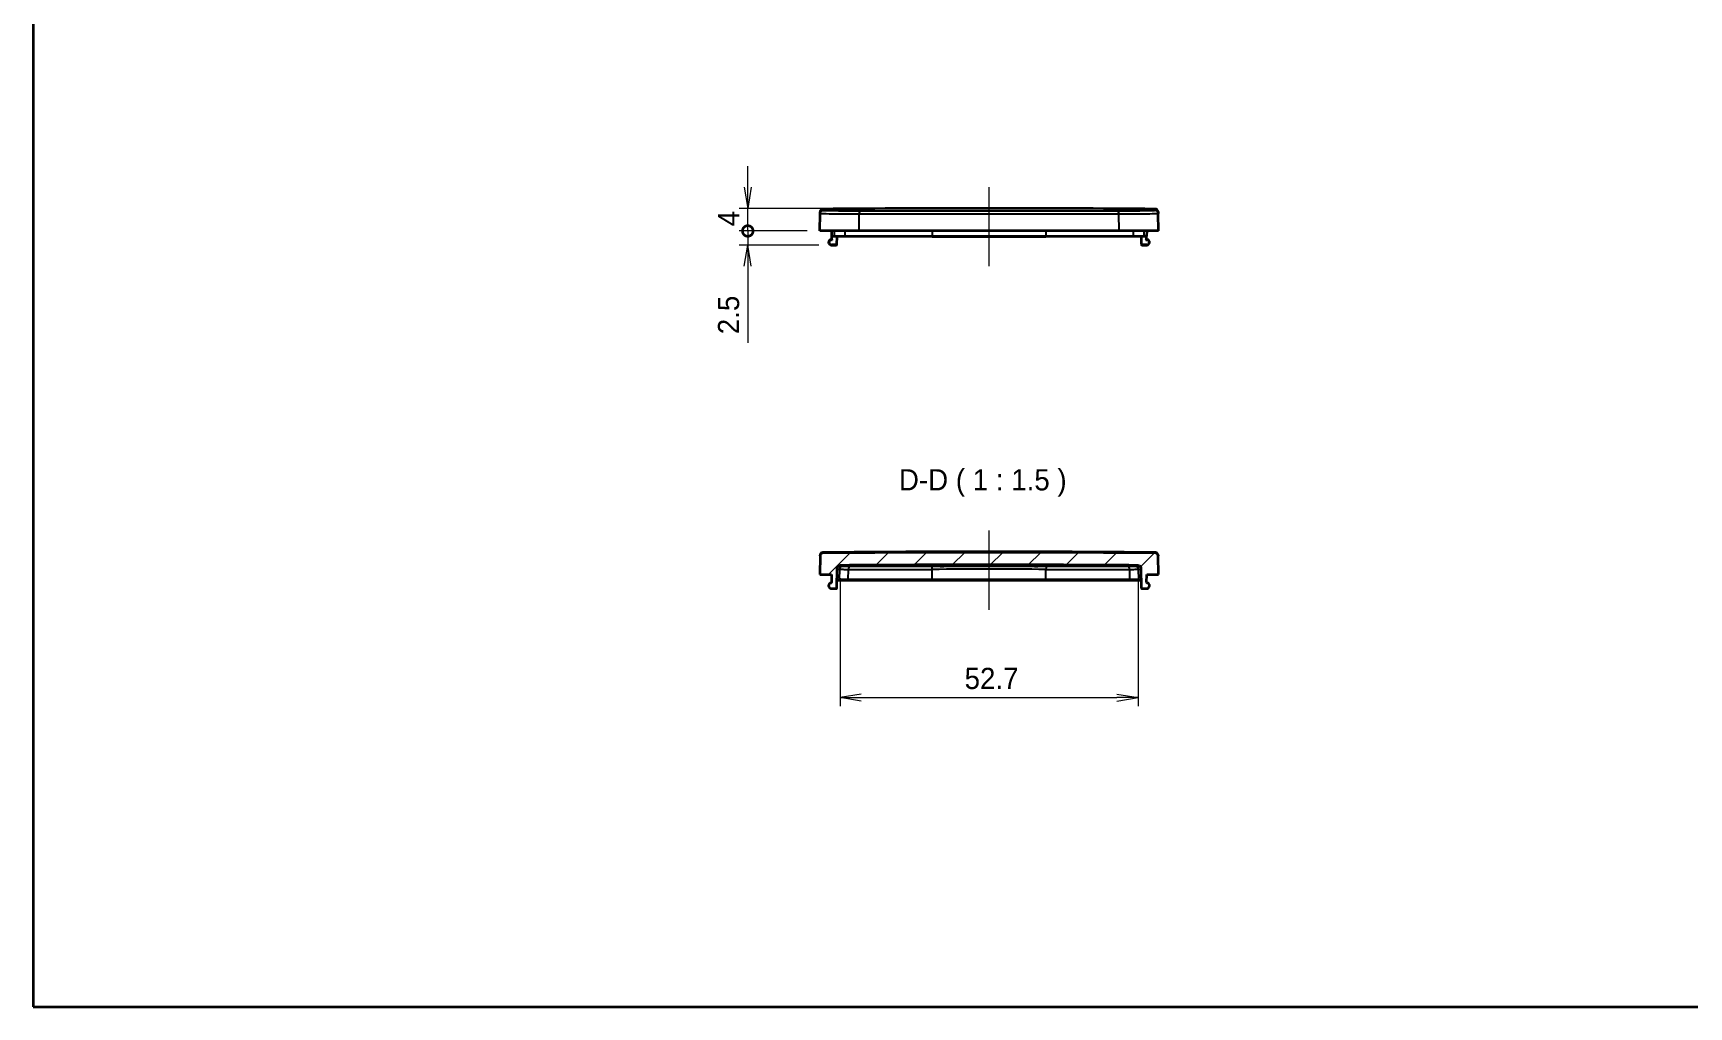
# Model space of a CAD drawing. Header units: millimetres. Extents: x 204 to 2721, y 201 to 622.
# Drawn here: x 1201.7 to 1495, y 200.7 to 373.1 of the extents above; entities that cross this region are included whole.
import ezdxf

# ---------------------------------------------------------------- set-up
doc = ezdxf.new("R2010")
doc.units = ezdxf.units.MM
doc.header["$LTSCALE"] = 1.5
doc.layers.get('Defpoints').update_dxf_attribs({"lineweight": 25})
for name, color, linetype, lineweight in [('Border (ISO)', 7, 'Continuous', 35), ('Centerline (ISO)', 131, 'Continuous', 18), ('Dimension (ISO)', 7, 'Continuous', 18), ('Hatch (ISO)', 1, 'Continuous', 18), ('Symbol (ISO)', 7, 'Continuous', 18), ('Visible (ISO)', 7, 'Continuous', 35), ('Visible Narrow (ISO)', 7, 'Continuous', 25)]:
    doc.layers.add(name, color=color, linetype=linetype, lineweight=lineweight)
doc.styles.add('Note Text (TK)', font='MS PGothic.ttf')
doc.dimstyles.new('Default - Method 1b (TK)', dxfattribs={"dimscale": 1.5, "dimtxt": 2.5, "dimasz": 2.5, "dimexe": 1, "dimexo": 1.5, "dimgap": 1, "dimtad": 1, "dimtoh": 1, "dimdsep": 46, "dimtxsty": 'Note Text (TK)', "dimblk": 'OPEN', "dimcen": 0.09, "dimdle": 5, "dimclrd": 100, "dimclre": 100, "dimclrt": 7, "dimadec": 1, "dimazin": 1, "dimtfac": 1, "dimtmove": 0, "dimatfit": 3, "dimldrblk": 'OPEN', "dimfxl": 1, "dimtolj": 1, "dimlwd": -1, "dimlwe": -1, "dimarcsym": 0})

# ---------------------------------------------------------------- blocks, each defined once
blk = doc.blocks.new('図面枠 tk図枠')
at = {"layer": 'Border (ISO)'}
for p, q in [((14.5, 289), (14.5, 8)), ((14.5, 8), (405.5, 8))]:
    blk.add_line(p, q, dxfattribs=at)
blk = doc.blocks.new('_DotSmall')
at = {"color": 0, "linetype": 'ByBlock', "const_width": 0.5}
blk.add_lwpolyline([(-0.0625, 0, 1), (0.0625, 0, 1)], format="xyb", close=True, dxfattribs=at)
blk = doc.blocks.new('_Open')
at = {"color": 0, "linetype": 'ByBlock', "lineweight": -2}
for p, q in [((-1, 0.167), (0, 0)), ((-1, -0.167), (0, 0)), ((0, 0), (-1, 0))]:
    blk.add_line(p, q, dxfattribs=at)
blk = doc.blocks.new('*D76')
at = {"layer": 'Defpoints', "color": 0}
for p in [(1328.32, 342.04), (1371.06, 342.04), (1341.06, 338.04)]:
    blk.add_point(p, dxfattribs=at)
at = {"layer": 'Dimension (ISO)', "color": 100}
for p, q in [((1328.32, 345.79), (1328.32, 349.54)), ((1368.81, 342.04), (1326.82, 342.04)), ((1328.32, 338.04), (1328.32, 342.04)), ((1338.81, 338.04), (1326.82, 338.04)), ((1328.32, 338.04), (1328.32, 334.29))]:
    blk.add_line(p, q, dxfattribs=at)
at = {"layer": 'Dimension (ISO)', "color": 100, "xscale": 3.75, "yscale": 3.75, "zscale": 3.75}
for name, p, rotation in [('_Open', (1328.32, 342.04), 270), ('_DotSmall', (1328.32, 338.04), 90)]:
    blk.add_blockref(name, p, dxfattribs=dict(at, rotation=rotation))
at = {"layer": 'Dimension (ISO)', "color": 7, "insert": (1324.94, 338.86), "char_height": 3.75, "attachment_point": 4, "rotation": 90, "style": 'Note Text (TK)'}
blk.add_mtext('\\A1;4', dxfattribs=at)
blk = doc.blocks.new('*D77')
at = {"layer": 'Defpoints', "color": 0}
for p in [(1344.67, 278.85), (1397.45, 278.85), (1397.45, 255.44)]:
    blk.add_point(p, dxfattribs=at)
at = {"layer": 'Dimension (ISO)', "color": 100}
for p, q in [((1344.67, 276.6), (1344.67, 253.94)), ((1397.45, 276.6), (1397.45, 253.94)), ((1348.42, 255.44), (1393.7, 255.44))]:
    blk.add_line(p, q, dxfattribs=at)
at = {"layer": 'Dimension (ISO)', "color": 100, "xscale": 3.75, "yscale": 3.75, "zscale": 3.75, "rotation": 180}
blk.add_blockref('_Open', (1344.67, 255.44), dxfattribs=at)
at = {"layer": 'Dimension (ISO)', "color": 100, "xscale": 3.75, "yscale": 3.75, "zscale": 3.75}
blk.add_blockref('_Open', (1397.45, 255.44), dxfattribs=at)
at = {"layer": 'Dimension (ISO)', "color": 7, "insert": (1366.72, 258.81), "char_height": 3.75, "attachment_point": 4, "style": 'Note Text (TK)'}
blk.add_mtext('\\A1;52.7', dxfattribs=at)
blk = doc.blocks.new('*D80')
at = {"layer": 'Defpoints', "color": 0}
for p in [(1341.06, 338.04), (1328.32, 335.54), (1343.14, 335.54)]:
    blk.add_point(p, dxfattribs=at)
at = {"layer": 'Dimension (ISO)', "color": 100}
for p, q in [((1328.32, 338.04), (1328.32, 341.79)), ((1338.81, 338.04), (1326.82, 338.04)), ((1328.32, 338.04), (1328.32, 335.54)), ((1340.89, 335.54), (1326.82, 335.54)), ((1328.32, 331.79), (1328.32, 318.27))]:
    blk.add_line(p, q, dxfattribs=at)
at = {"layer": 'Dimension (ISO)', "color": 100, "xscale": 3.75, "yscale": 3.75, "zscale": 3.75}
for name, p, rotation in [('_DotSmall', (1328.32, 338.04), 270), ('_Open', (1328.32, 335.54), 90)]:
    blk.add_blockref(name, p, dxfattribs=dict(at, rotation=rotation))
at = {"layer": 'Dimension (ISO)', "color": 7, "insert": (1324.94, 319.77), "char_height": 3.75, "attachment_point": 4, "rotation": 90, "style": 'Note Text (TK)'}
blk.add_mtext('\\A1;2.5', dxfattribs=at)

msp = doc.modelspace()

# ---------------------------------------------------------------- hatches: boundary and pattern name
at = {"layer": 'Hatch (ISO)'}
h = msp.add_hatch(dxfattribs=at)
h.set_pattern_fill('ANSI31', color=256, scale=38.1, style=0)
h.set_pattern_definition([(45, (1179.9976, 188.6977), (-3.3676, 3.3676), [])])
edge = h.paths.add_edge_path()
edge.add_spline(control_points=[(1401.002, 280.533), (1401.001, 280.595), (1400.986, 280.667), (1400.936, 280.78), (1400.894, 280.841), (1400.805, 280.927), (1400.743, 280.967), (1400.632, 281.01), (1400.565, 281.024), (1400.507, 281.024)], knot_values=[0.2221475, 0.2221475, 0.2221475, 0.2221475, 0.2406603, 0.2406603, 0.2591727, 0.2591727, 0.2776848, 0.2776848, 0.2949289, 0.2949289, 0.2949289, 0.2949289], degree=3, periodic=0)
edge.add_ellipse((1371.06, -3310.754), major_axis=(-3591.778, 29.447), ratio=1, start_angle=270, end_angle=270.939446)
edge.add_spline(control_points=[(1341.613, 281.024), (1341.554, 281.024), (1341.487, 281.01), (1341.376, 280.967), (1341.314, 280.927), (1341.225, 280.841), (1341.183, 280.78), (1341.134, 280.667), (1341.118, 280.595), (1341.117, 280.533)], knot_values=[0.0012678, 0.0012678, 0.0012678, 0.0012678, 0.0185119, 0.0185119, 0.037024, 0.037024, 0.0555365, 0.0555365, 0.0740492, 0.0740492, 0.0740492, 0.0740492], degree=3, periodic=0)
edge.add_line((1341.117, 280.533), (1341.06, 277.246))
edge.add_line((1341.06, 277.246), (1343.151, 277.246))
edge.add_line((1343.151, 277.246), (1343.175, 275.844))
edge.add_ellipse((1343.076, 275.842), major_axis=(0.0017, -0.1), ratio=1, start_angle=5.61766, end_angle=90, ccw=False)
edge.add_ellipse((1343.145, 275.246), major_axis=(-0.497, -0.058), ratio=1, start_angle=270, end_angle=443.38234)
edge.add_line((1343.145, 274.746), (1344.009, 274.746))
edge.add_ellipse((1344.009, 274.846), major_axis=(0.1, 0), ratio=1, start_angle=270, end_angle=359)
edge.add_line((1344.109, 274.845), (1344.17, 278.357))
edge.add_spline(control_points=[(1344.17, 278.357), (1344.171, 278.418), (1344.187, 278.491), (1344.236, 278.604), (1344.279, 278.665), (1344.367, 278.75), (1344.43, 278.79), (1344.541, 278.834), (1344.608, 278.847), (1344.667, 278.848)], knot_values=[0.2221475, 0.2221475, 0.2221475, 0.2221475, 0.2406603, 0.2406603, 0.2591727, 0.2591727, 0.2776848, 0.2776848, 0.2949703, 0.2949703, 0.2949703, 0.2949703], degree=3, periodic=0)
edge.add_ellipse((1371.06, -3310.754), major_axis=(3589.601, 26.393), ratio=1, start_angle=89.157463, end_angle=90, ccw=False)
edge.add_spline(control_points=[(1397.453, 278.848), (1397.512, 278.847), (1397.579, 278.834), (1397.69, 278.79), (1397.752, 278.75), (1397.841, 278.665), (1397.883, 278.604), (1397.932, 278.491), (1397.948, 278.418), (1397.949, 278.357)], knot_values=[0.0012264, 0.0012264, 0.0012264, 0.0012264, 0.0185119, 0.0185119, 0.037024, 0.037024, 0.0555365, 0.0555365, 0.0740492, 0.0740492, 0.0740492, 0.0740492], degree=3, periodic=0)
edge.add_line((1397.949, 278.357), (1398.01, 274.845))
edge.add_ellipse((1398.11, 274.846), major_axis=(0.0017, -0.1), ratio=1, start_angle=270, end_angle=359)
edge.add_line((1398.11, 274.746), (1398.975, 274.746))
edge.add_ellipse((1398.975, 275.246), major_axis=(0.5, 0), ratio=1, start_angle=270, end_angle=443.38234)
edge.add_ellipse((1399.044, 275.842), major_axis=(-0.0993, 0.0115), ratio=1, start_angle=5.61766, end_angle=90, ccw=False)
edge.add_line((1398.944, 275.844), (1398.968, 277.246))
edge.add_line((1398.968, 277.246), (1401.06, 277.246))
edge.add_line((1401.06, 277.246), (1401.002, 280.533))

# ---------------------------------------------------------------- linework, layer by layer
at = {"layer": 'Centerline (ISO)', "linetype": 'Continuous'}
for p, q in [((1371.06, 331.793), (1371.06, 345.793)), ((1371.06, 270.996), (1371.06, 284.996))]:
    msp.add_line(p, q, dxfattribs=at)
at = {"layer": 'Visible (ISO)'}
for p, q in [((1341.06, 338.043), (1341.114, 341.16)), ((1341.114, 341.16), (1341.119, 341.431)), ((1401.001, 341.431), (1401.005, 341.16)), ((1401.06, 338.043), (1401.005, 341.16)), ((1348.036, 338.043), (1341.06, 338.043)), ((1343.151, 338.043), (1343.167, 337.141)), ((1394.083, 338.043), (1348.036, 338.043)), ((1401.06, 338.043), (1394.083, 338.043)), ((1398.968, 338.043), (1398.953, 337.141)), ((1343.145, 335.543), (1344.009, 335.543)), ((1343.167, 337.141), (1343.175, 336.64)), ((1343.738, 337.043), (1343.267, 337.043)), ((1345.597, 337.043), (1343.738, 337.043)), ((1344.109, 335.641), (1344.134, 337.043)), ((1360.983, 337.043), (1345.597, 337.043)), ((1360.983, 337.043), (1381.137, 337.043)), ((1396.523, 337.043), (1381.137, 337.043)), ((1398.381, 337.043), (1396.523, 337.043)), ((1397.986, 337.043), (1398.01, 335.641)), ((1398.11, 335.543), (1398.975, 335.543)), ((1398.853, 337.043), (1398.381, 337.043)), ((1398.944, 336.64), (1398.953, 337.141)), ((1341.117, 280.533), (1341.06, 277.246)), ((1341.117, 280.533), (1341.119, 280.634)), ((1361.81, 278.765), (1361.81, 278.854)), ((1362.408, 278.865), (1362.408, 278.696)), ((1362.408, 278.696), (1363.046, 278.696)), ((1365.159, 278.696), (1363.046, 278.696)), ((1365.159, 278.871), (1365.159, 278.696)), ((1367.315, 278.696), (1365.159, 278.696)), ((1367.315, 278.874), (1367.315, 278.696)), ((1367.609, 278.696), (1367.315, 278.696)), ((1367.609, 278.874), (1367.609, 278.696)), ((1368.255, 278.696), (1367.609, 278.696)), ((1368.255, 278.875), (1368.255, 278.696)), ((1368.411, 278.696), (1368.255, 278.696)), ((1368.411, 278.875), (1368.411, 278.696)), ((1369.197, 278.696), (1368.411, 278.696)), ((1369.197, 278.875), (1369.197, 278.696)), ((1369.355, 278.696), (1369.197, 278.696)), ((1369.355, 278.875), (1369.355, 278.696)), ((1369.983, 278.696), (1369.355, 278.696)), ((1369.983, 278.876), (1369.983, 278.696)), ((1370.036, 278.696), (1369.983, 278.696)), ((1370.036, 278.876), (1370.036, 278.696)), ((1371.12, 278.696), (1370.036, 278.696)), ((1372.027, 278.696), (1371.12, 278.696)), ((1372.027, 278.876), (1372.027, 278.696)), ((1372.141, 278.696), (1372.027, 278.696)), ((1372.141, 278.876), (1372.141, 278.696)), ((1372.787, 278.696), (1372.141, 278.696)), ((1372.787, 278.875), (1372.787, 278.696)), ((1372.943, 278.696), (1372.787, 278.696)), ((1372.943, 278.875), (1372.943, 278.696)), ((1373.729, 278.696), (1372.943, 278.696)), ((1373.729, 278.875), (1373.729, 278.696)), ((1373.887, 278.696), (1373.729, 278.696)), ((1373.887, 278.875), (1373.887, 278.696)), ((1374.515, 278.696), (1373.887, 278.696)), ((1374.515, 278.874), (1374.515, 278.696)), ((1374.809, 278.696), (1374.515, 278.696)), ((1374.809, 278.874), (1374.809, 278.696)), ((1376.964, 278.696), (1374.809, 278.696)), ((1376.964, 278.871), (1376.964, 278.696)), ((1379.073, 278.696), (1376.964, 278.696)), ((1379.073, 278.696), (1379.711, 278.696)), ((1379.711, 278.865), (1379.711, 278.696)), ((1380.31, 278.854), (1380.31, 278.765)), ((1401.001, 280.634), (1401.002, 280.533)), ((1401.06, 277.246), (1401.002, 280.533)), ((1341.06, 277.246), (1343.151, 277.246)), ((1343.151, 277.246), (1343.175, 275.844)), ((1344.109, 274.845), (1344.17, 278.357)), ((1344.134, 276.246), (1344.47, 276.246)), ((1344.47, 276.246), (1346.063, 276.246)), ((1346.063, 276.246), (1360.983, 276.246)), ((1360.983, 276.246), (1381.137, 276.246)), ((1381.137, 276.246), (1396.057, 276.246)), ((1396.057, 276.246), (1397.65, 276.246)), ((1397.65, 276.246), (1397.986, 276.246)), ((1397.949, 278.357), (1398.01, 274.845)), ((1398.944, 275.844), (1398.968, 277.246)), ((1398.968, 277.246), (1401.06, 277.246)), ((1343.145, 274.746), (1344.009, 274.746)), ((1398.11, 274.746), (1398.975, 274.746))]:
    msp.add_line(p, q, dxfattribs=at)
for centre, radius, start, end in [((1341.619, 341.422), 0.5, 90.46968, 179), ((1371.06, -3249.957), 3592, 89.530319, 90.469681), ((1400.501, 341.422), 0.5, 1, 89.53032), ((1343.145, 336.043), 0.5, 96.61766, 270), ((1343.076, 336.639), 0.1, 276.61766, 0.98208), ((1343.267, 337.143), 0.1, 181, 270), ((1344.009, 335.643), 0.1, 270, 359), ((1398.11, 335.643), 0.1, 181, 270), ((1398.853, 337.143), 0.1, 270, 359), ((1399.044, 336.639), 0.1, 179.01792, 263.38234), ((1398.975, 336.043), 0.5, 270, 83.38234), ((1341.619, 280.626), 0.5, 90.46968, 179), ((1371.06, -3310.754), 3591.899, 89.530277, 90.469723), ((1371.06, -3310.754), 3592, 89.530319, 90.469681), ((1371.06, -3310.754), 3589.698, 89.578731, 90.421269), ((1371.06, -3310.754), 3589.629, 89.868318, 90.131682), ((1400.501, 280.626), 0.5, 1, 89.53032), ((1343.145, 275.246), 0.5, 96.61766, 270), ((1343.076, 275.842), 0.1, 276.61766, 1), ((1399.044, 275.842), 0.1, 179, 263.38234), ((1398.975, 275.246), 0.5, 270, 83.38234), ((1344.009, 274.846), 0.1, 270, 359), ((1398.11, 274.846), 0.1, 181, 270)]:
    msp.add_arc(centre, radius, start, end, dxfattribs=at)
for points, knots in [([(1341.613, 281.024), (1341.554, 281.024), (1341.487, 281.01), (1341.376, 280.967), (1341.314, 280.927), (1341.225, 280.841), (1341.183, 280.78), (1341.134, 280.667), (1341.118, 280.595), (1341.117, 280.533)], [0.001267773, 0.001267773, 0.001267773, 0.001267773, 0.018511865, 0.018511865, 0.037023998, 0.037023998, 0.055536453, 0.055536453, 0.074049176, 0.074049176, 0.074049176, 0.074049176]), ([(1344.17, 278.357), (1344.171, 278.418), (1344.187, 278.491), (1344.236, 278.604), (1344.279, 278.665), (1344.367, 278.75), (1344.43, 278.79), (1344.541, 278.834), (1344.608, 278.847), (1344.667, 278.848)], [0.222147533, 0.222147533, 0.222147533, 0.222147533, 0.240660257, 0.240660257, 0.259172713, 0.259172713, 0.277684846, 0.277684846, 0.294970292, 0.294970292, 0.294970292, 0.294970292]), ([(1361.81, 278.854), (1361.81, 278.855), (1361.835, 278.857), (1361.937, 278.859), (1362.014, 278.861), (1362.191, 278.863), (1362.304, 278.864), (1362.55, 278.865), (1362.684, 278.866), (1362.81, 278.866)], [0.15067766, 0.15067766, 0.15067766, 0.15067766, 0.18834857, 0.18834857, 0.22601948, 0.22601948, 0.26368841, 0.26368841, 0.30135733, 0.30135733, 0.30135733, 0.30135733]), ([(1362.408, 278.755), (1362.292, 278.755), (1362.187, 278.756), (1362.014, 278.758), (1361.937, 278.759), (1361.835, 278.762), (1361.81, 278.763), (1361.81, 278.765)], [0.19029946, 0.19029946, 0.19029946, 0.19029946, 0.22601841, 0.22601841, 0.26368974, 0.26368974, 0.30136108, 0.30136108, 0.30136108, 0.30136108]), ([(1379.31, 278.866), (1379.435, 278.866), (1379.569, 278.865), (1379.816, 278.864), (1379.928, 278.863), (1380.106, 278.861), (1380.183, 278.859), (1380.285, 278.857), (1380.31, 278.855), (1380.31, 278.854)], [0.15067766, 0.15067766, 0.15067766, 0.15067766, 0.18834658, 0.18834658, 0.22601551, 0.22601551, 0.26368642, 0.26368642, 0.30135733, 0.30135733, 0.30135733, 0.30135733]), ([(1380.31, 278.765), (1380.31, 278.763), (1380.285, 278.762), (1380.183, 278.759), (1380.106, 278.758), (1379.933, 278.756), (1379.827, 278.755), (1379.711, 278.755)], [0.15068177, 0.15068177, 0.15068177, 0.15068177, 0.18835311, 0.18835311, 0.22602444, 0.22602444, 0.26174339, 0.26174339, 0.26174339, 0.26174339]), ([(1397.453, 278.848), (1397.512, 278.847), (1397.579, 278.834), (1397.69, 278.79), (1397.752, 278.75), (1397.841, 278.665), (1397.883, 278.604), (1397.932, 278.491), (1397.948, 278.418), (1397.949, 278.357)], [0.001226419, 0.001226419, 0.001226419, 0.001226419, 0.018511865, 0.018511865, 0.037023998, 0.037023998, 0.055536454, 0.055536454, 0.074049178, 0.074049178, 0.074049178, 0.074049178]), ([(1401.002, 280.533), (1401.001, 280.595), (1400.986, 280.667), (1400.936, 280.78), (1400.894, 280.841), (1400.805, 280.927), (1400.743, 280.967), (1400.632, 281.01), (1400.565, 281.024), (1400.507, 281.024)], [0.22214753, 0.22214753, 0.22214753, 0.22214753, 0.240660253, 0.240660253, 0.259172708, 0.259172708, 0.277684841, 0.277684841, 0.294928933, 0.294928933, 0.294928933, 0.294928933])]:
    msp.add_open_spline(points, degree=3, knots=knots, dxfattribs=at)
at = {"layer": 'Visible Narrow (ISO)'}
for p, q in [((1341.615, 341.922), (1341.61, 341.652)), ((1348.036, 338.043), (1348.059, 341.066)), ((1394.083, 338.043), (1394.061, 341.066)), ((1400.509, 341.652), (1400.505, 341.922)), ((1343.628, 338.043), (1343.643, 337.141)), ((1345.527, 338.043), (1345.536, 337.141)), ((1360.983, 338.043), (1360.983, 337.141)), ((1381.137, 338.043), (1381.137, 337.141)), ((1396.593, 338.043), (1396.583, 337.141)), ((1398.491, 338.043), (1398.476, 337.141)), ((1343.145, 336.441), (1343.145, 336.507)), ((1343.145, 336.441), (1343.279, 336.441)), ((1343.145, 335.641), (1343.145, 335.543)), ((1344.009, 335.641), (1343.145, 335.641)), ((1343.167, 337.141), (1343.643, 337.141)), ((1343.279, 336.441), (1343.268, 337.043)), ((1343.643, 337.141), (1345.536, 337.141)), ((1344.034, 337.043), (1344.009, 335.641)), ((1344.009, 335.543), (1344.009, 335.641)), ((1345.536, 337.141), (1360.983, 337.141)), ((1381.137, 337.141), (1360.983, 337.141)), ((1360.983, 337.141), (1360.983, 337.043)), ((1381.137, 337.141), (1381.137, 337.043)), ((1381.137, 337.141), (1396.583, 337.141)), ((1396.583, 337.141), (1398.476, 337.141)), ((1398.11, 335.641), (1398.086, 337.043)), ((1398.11, 335.641), (1398.11, 335.543)), ((1398.975, 335.641), (1398.11, 335.641)), ((1398.476, 337.141), (1398.953, 337.141)), ((1398.851, 337.043), (1398.841, 336.441)), ((1398.841, 336.441), (1398.975, 336.441)), ((1398.975, 336.441), (1398.975, 336.507)), ((1398.975, 335.641), (1398.975, 335.543)), ((1341.615, 281.126), (1341.613, 281.024)), ((1344.664, 278.679), (1344.667, 278.848)), ((1363.046, 278.867), (1363.046, 278.696)), ((1371.12, 278.876), (1371.12, 278.696)), ((1379.073, 278.867), (1379.073, 278.696)), ((1397.453, 278.848), (1397.456, 278.679)), ((1400.507, 281.024), (1400.505, 281.126)), ((1344.565, 276.345), (1344.135, 276.345)), ((1344.565, 276.345), (1344.595, 278.158)), ((1346.123, 276.345), (1344.565, 276.345)), ((1346.123, 276.345), (1346.142, 278.142)), ((1360.983, 276.345), (1346.123, 276.345)), ((1360.983, 276.345), (1360.983, 278.143)), ((1360.983, 276.246), (1360.983, 276.345)), ((1381.137, 276.345), (1360.983, 276.345)), ((1381.137, 276.345), (1381.137, 278.143)), ((1381.137, 276.246), (1381.137, 276.345)), ((1395.996, 276.345), (1381.137, 276.345)), ((1395.996, 276.345), (1395.977, 278.142)), ((1397.554, 276.345), (1395.996, 276.345)), ((1397.554, 276.345), (1397.524, 278.158)), ((1397.984, 276.345), (1397.554, 276.345))]:
    msp.add_line(p, q, dxfattribs=at)
for centre, start, end in [((1343.145, 336.041), 90, 270), ((1398.975, 336.041), 270, 90)]:
    msp.add_arc(centre, 0.4, start, end, dxfattribs=at)
for centre, major_axis, ratio, start_param, end_param in [((1341.614, 341.152), (-0.5, 0.009), 0.9999247, 4.7380398, 6.2831853), ((1348.268, 341.057), (0, 0.5), 0.4186138, 0.0166938, 1.5536118), ((1393.852, 341.057), (0, 0.5), 0.4186138, 4.7295735, 6.2664915), ((1400.505, 341.152), (0.5, 0.009), 0.9999247, 0, 1.5451455), ((1343.076, 336.639), (0.1, 0.0017), 0.9998429, 4.8104491, 6.2831853), ((1343.145, 336.572), (-0.0706, -0.0708), 0.5137427, 1.0952433, 2.0753684), ((1343.279, 336.443), (-0.204, 0.1), 0.0069079, 0.8534901, 1.5741902), ((1343.279, 336.443), (-0.104, 0.202), 0.0035147, 0.8569441, 1.5776442), ((1343.738, 337.143), (0, -0.1), 0.9518361, 4.7298423, 6.2831853), ((1344.009, 335.643), (0.1, -0.0017), 0.0174497, 4.7126936, 6.2831853), ((1345.597, 337.143), (0, -0.1), 0.6062818, 4.7298423, 6.2831853), ((1396.523, 337.143), (0, -0.1), 0.6062818, 0, 1.553343), ((1398.11, 335.643), (-0.1, -0.0017), 0.0174497, 0, 1.5704917), ((1398.381, 337.143), (0, -0.1), 0.9518361, 0, 1.553343), ((1398.841, 336.443), (0.104, 0.202), 0.0035147, 4.7055411, 5.4262412), ((1398.841, 336.443), (0.204, 0.1), 0.0069079, 4.7089951, 5.4296952), ((1398.975, 336.572), (-0.0706, 0.0708), 0.5137427, 1.0662242, 2.0463494), ((1399.044, 336.639), (-0.1, 0.0017), 0.9998429, 0.0000002, 1.4727364), ((1344.667, 278.179), (-0.5, 0.009), 0.9999246, 4.7371941, 6.2831853), ((1345.071, 278.149), (0.017, 0.5), 0.9518414, 0.0423815, 1.5848505), ((1346.445, 278.133), (0.002, 0.5), 0.6063177, 0.0170168, 1.5554407), ((1371.06, -3308.727), (-3587.921, 0), 0.9998477, 4.70958, 4.715198), ((1360.983, 278.134), (-0.001, 0.5), 0.000049, 4.7298422, 6.2682855), ((1381.137, 278.134), (0.001, 0.5), 0.000049, 0.0148998, 1.5533431), ((1395.674, 278.133), (-0.002, 0.5), 0.6063177, 4.7277446, 6.2661686), ((1397.048, 278.149), (-0.017, 0.5), 0.9518414, 4.6983348, 6.2408038), ((1397.452, 278.179), (0.5, 0.009), 0.9999246, 0, 1.5459912), ((1344.47, 276.346), (0, -0.1), 0.9518361, 0, 1.553343), ((1346.063, 276.346), (0, -0.1), 0.6062818, 0, 1.553343), ((1371.06, -3308.719), (3587.422, 0), 0.9998477, 1.5679874, 1.5736053), ((1396.057, 276.346), (0, -0.1), 0.6062818, 4.7298423, 6.2831853), ((1397.65, 276.346), (0, -0.1), 0.9518361, 4.7298423, 6.2831853)]:
    msp.add_ellipse(centre, major_axis=major_axis, ratio=ratio, start_param=start_param, end_param=end_param, dxfattribs=at)
for points, knots in [([(1341.114, 341.16), (1341.114, 341.15), (1341.218, 341.14), (1341.787, 341.113), (1342.473, 341.099), (1344.16, 341.08), (1345.05, 341.074), (1346.682, 341.068), (1347.355, 341.067), (1348.059, 341.066)], [-1.3036362, -1.3036362, -1.3036362, -1.3036362, -1.0426373, -1.0426373, -0.579243, -0.579243, -0.2227858, -0.2227858, 0, 0, 0, 0]), ([(1348.265, 341.557), (1347.59, 341.558), (1346.946, 341.559), (1345.382, 341.565), (1344.529, 341.571), (1342.912, 341.59), (1342.255, 341.605), (1341.709, 341.631), (1341.61, 341.641), (1341.61, 341.652)], [0, 0, 0, 0, 0.2227858, 0.2227858, 0.579243, 0.579243, 1.0426373, 1.0426373, 1.3036362, 1.3036362, 1.3036362, 1.3036362]), ([(1348.059, 341.066), (1349.078, 341.066), (1350.111, 341.065), (1356.216, 341.062), (1361.567, 341.06), (1372.669, 341.059), (1378.425, 341.06), (1387.438, 341.063), (1390.822, 341.064), (1394.061, 341.066)], [-4.7031374, -4.7031374, -4.7031374, -4.7031374, -4.3695667, -4.3695667, -2.7562136, -2.7562136, -1.0600822, -1.0600822, 0, 0, 0, 0]), ([(1393.855, 341.557), (1390.645, 341.555), (1387.291, 341.554), (1378.359, 341.551), (1372.655, 341.55), (1361.652, 341.551), (1356.349, 341.553), (1350.299, 341.556), (1349.275, 341.557), (1348.265, 341.557)], [0, 0, 0, 0, 1.0600822, 1.0600822, 2.7562136, 2.7562136, 4.3695667, 4.3695667, 4.7031374, 4.7031374, 4.7031374, 4.7031374]), ([(1400.509, 341.652), (1400.51, 341.642), (1400.437, 341.634), (1400.064, 341.612), (1399.65, 341.601), (1398.324, 341.578), (1397.297, 341.568), (1395.389, 341.56), (1394.643, 341.558), (1393.855, 341.557)], [0, 0, 0, 0, 0.2229412, 0.2229412, 0.5796471, 0.5796471, 1.0433648, 1.0433648, 1.3036361, 1.3036361, 1.3036361, 1.3036361]), ([(1394.061, 341.066), (1394.883, 341.067), (1395.662, 341.069), (1397.653, 341.077), (1398.725, 341.087), (1400.109, 341.109), (1400.54, 341.121), (1400.93, 341.143), (1401.005, 341.151), (1401.005, 341.16)], [-1.3036361, -1.3036361, -1.3036361, -1.3036361, -1.0433648, -1.0433648, -0.5796471, -0.5796471, -0.2229412, -0.2229412, 0, 0, 0, 0]), ([(1343.087, 336.539), (1343.087, 336.539), (1343.095, 336.534), (1343.119, 336.522), (1343.131, 336.515), (1343.145, 336.507)], [0.000352814, 0.000352814, 0.000352814, 0.000352814, 0.011131787, 0.011131787, 0.018890914, 0.018890914, 0.018890914, 0.018890914]), ([(1343.087, 336.539), (1343.087, 336.539), (1343.087, 336.539), (1343.087, 336.539), (1343.087, 336.539), (1343.087, 336.539)], [-0.00035283198, -0.00035283198, -0.00035283198, -0.00035283198, -0.000176416, -0.000176416, -0.00000000002, -0.00000000002, -0.00000000002, -0.00000000002]), ([(1343.211, 336.574), (1343.203, 336.59), (1343.195, 336.604), (1343.181, 336.63), (1343.175, 336.64), (1343.175, 336.64)], [-0.018890914, -0.018890914, -0.018890914, -0.018890914, -0.011131787, -0.011131787, -0.000352814, -0.000352814, -0.000352814, -0.000352814]), ([(1398.944, 336.64), (1398.944, 336.64), (1398.939, 336.632), (1398.926, 336.607), (1398.918, 336.592), (1398.909, 336.574)], [-0.0185381, -0.0185381, -0.0185381, -0.0185381, -0.008505047, -0.008505047, 0, 0, 0, 0]), ([(1398.975, 336.507), (1398.99, 336.516), (1399.003, 336.523), (1399.025, 336.535), (1399.032, 336.539), (1399.032, 336.539)], [0, 0, 0, 0, 0.008505047, 0.008505047, 0.0185381, 0.0185381, 0.0185381, 0.0185381]), ([(1399.032, 336.539), (1399.032, 336.539), (1399.032, 336.539), (1399.032, 336.539), (1399.032, 336.539), (1399.032, 336.539)], [-0.00035283195, -0.00035283195, -0.00035283195, -0.00035283195, -0.00017641598, -0.00017641598, 0, 0, 0, 0]), ([(1345.067, 278.649), (1344.934, 278.654), (1344.833, 278.659), (1344.698, 278.668), (1344.664, 278.674), (1344.664, 278.679)], [-0.26154853, -0.26154853, -0.26154853, -0.26154853, -0.13077426, -0.13077426, 0, 0, 0, 0]), ([(1346.442, 278.633), (1346.121, 278.634), (1345.838, 278.636), (1345.373, 278.642), (1345.191, 278.645), (1345.067, 278.649)], [-0.24176953, -0.24176953, -0.24176953, -0.24176953, -0.12087479, -0.12087479, 0, 0, 0, 0]), ([(1360.981, 278.634), (1358.378, 278.626), (1355.775, 278.623), (1350.842, 278.622), (1348.512, 278.626), (1346.442, 278.633)], [-1.561839, -1.561839, -1.561839, -1.561839, -0.7809037, -0.7809037, 0, 0, 0, 0]), ([(1395.678, 278.633), (1394.642, 278.63), (1393.543, 278.627), (1391.244, 278.623), (1390.045, 278.623), (1388.811, 278.623), (1387.578, 278.623), (1386.311, 278.624), (1383.742, 278.627), (1382.44, 278.63), (1381.138, 278.634)], [-1.561839, -1.561839, -1.561839, -1.561839, -1.1713792, -1.1713792, -0.7809195, -0.7809195, -0.7809195, -0.3904597, -0.3904597, 0, 0, 0, 0]), ([(1397.052, 278.649), (1396.929, 278.645), (1396.746, 278.642), (1396.281, 278.636), (1395.998, 278.634), (1395.678, 278.633)], [-0.24176953, -0.24176953, -0.24176953, -0.24176953, -0.12089239, -0.12089239, 0, 0, 0, 0]), ([(1397.456, 278.679), (1397.456, 278.674), (1397.422, 278.668), (1397.287, 278.659), (1397.186, 278.654), (1397.052, 278.649)], [-0.26154853, -0.26154853, -0.26154853, -0.26154853, -0.13077426, -0.13077426, 0, 0, 0, 0]), ([(1344.167, 278.188), (1344.167, 278.182), (1344.203, 278.177), (1344.347, 278.167), (1344.454, 278.163), (1344.595, 278.158)], [0, 0, 0, 0, 0.13077426, 0.13077426, 0.26154853, 0.26154853, 0.26154853, 0.26154853]), ([(1344.595, 278.158), (1344.734, 278.154), (1344.939, 278.151), (1345.463, 278.145), (1345.782, 278.143), (1346.142, 278.142)], [0, 0, 0, 0, 0.12087479, 0.12087479, 0.24176953, 0.24176953, 0.24176953, 0.24176953]), ([(1346.142, 278.142), (1348.255, 278.135), (1350.633, 278.131), (1355.668, 278.131), (1358.325, 278.135), (1360.983, 278.143)], [0, 0, 0, 0, 0.7809037, 0.7809037, 1.561839, 1.561839, 1.561839, 1.561839]), ([(1381.137, 278.143), (1382.465, 278.139), (1383.794, 278.136), (1386.416, 278.132), (1387.71, 278.131), (1388.969, 278.131), (1390.228, 278.131), (1391.452, 278.132), (1393.798, 278.136), (1394.921, 278.139), (1395.977, 278.142)], [0, 0, 0, 0, 0.3904597, 0.3904597, 0.7809195, 0.7809195, 0.7809195, 1.1713792, 1.1713792, 1.561839, 1.561839, 1.561839, 1.561839]), ([(1395.977, 278.142), (1396.338, 278.143), (1396.656, 278.145), (1397.18, 278.151), (1397.385, 278.154), (1397.524, 278.158)], [0, 0, 0, 0, 0.12089239, 0.12089239, 0.24176953, 0.24176953, 0.24176953, 0.24176953]), ([(1397.524, 278.158), (1397.666, 278.163), (1397.773, 278.167), (1397.916, 278.177), (1397.952, 278.182), (1397.952, 278.188)], [0, 0, 0, 0, 0.13077426, 0.13077426, 0.26154853, 0.26154853, 0.26154853, 0.26154853])]:
    msp.add_open_spline(points, degree=3, knots=knots, dxfattribs=at)

# ---------------------------------------------------------------- block references
at = {"xscale": 1.5, "yscale": 1.5, "zscale": 1.5}
msp.add_blockref('図面枠 tk図枠', (1179.998, 188.698), dxfattribs=at)

# ---------------------------------------------------------------- texts
at = {"layer": 'Symbol (ISO)', "color": 7, "insert": (1355.086, 290.996), "char_height": 3.75, "attachment_point": 7, "style": 'Note Text (TK)'}
msp.add_mtext('D-D ( 1 : 1.5 )', dxfattribs=at)

# ---------------------------------------------------------------- dimensions: what is measured, and where the dimension line sits
at = {"layer": 'Dimension (ISO)', "color": 100}
for base, p1, p2, angle, override, picture, middle in [((1328.315, 342.043), (1341.06, 338.043), (1371.06, 342.043), 90, {"dimgap": 1, "dimtoh": 0, "dimdec": 1, "dimblk1": 'DotSmall', "dimblk2": 'Open', "dimsah": 1, "dimdle": 0, "dimtol": 0, "dimlim": 0, "dimtp": 0, "dimtm": 0, "dimtdec": 1, "dimtofl": 1, "dimatfit": 1}, '*D76', (1328.315, 340.043)), ((1328.315, 335.543), (1341.06, 338.043), (1343.145, 335.543), 90, {"dimgap": 1, "dimtoh": 0, "dimdec": 1, "dimblk1": 'DotSmall', "dimblk2": 'Open', "dimsah": 1, "dimdle": 0, "dimtol": 0, "dimlim": 0, "dimtp": 0, "dimtm": 0, "dimtdec": 1, "dimtofl": 1, "dimatfit": 1}, '*D80', (1328.315, 322.778)), ((1397.453, 255.437), (1344.667, 278.848), (1397.453, 278.848), 180, {"dimgap": 1, "dimtoh": 0, "dimdec": 1, "dimlfac": 0.998367, "dimtol": 0, "dimlim": 0, "dimtp": 0, "dimtm": 0, "dimtdec": 1, "dimtofl": 0, "dimatfit": 1}, '*D77', (1371.06, 255.437))]:
    dim = msp.add_linear_dim(base=base, p1=p1, p2=p2, angle=angle, dimstyle='Default - Method 1b (TK)', override=override, dxfattribs=at)
    dim.commit()
    dim.dimension.update_dxf_attribs({"geometry": picture, "text_midpoint": middle, "dimtype": 160})

doc.saveas('drawing.dxf')
